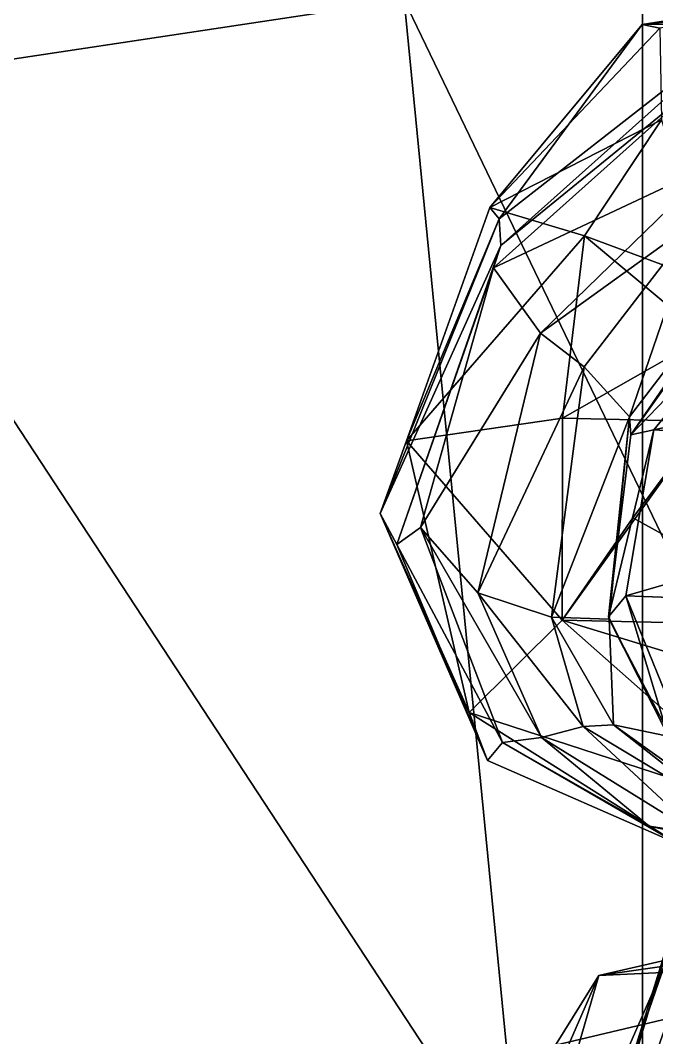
# Model space of a CAD drawing. Header units: metres. Extents: x -8 to 76, y -116 to 59.
# Drawn here: x 19.46 to 26.03, y -60.15 to -49.63 of the extents above; entities that cross this region are included whole.
import ezdxf

# ---------------------------------------------------------------- set-up
doc = ezdxf.new("R2010")
doc.units = ezdxf.units.M

msp = doc.modelspace()

# ---------------------------------------------------------------- linework, layer by layer
at = {"layer": 'jaw_lower_half'}
for points in [[(26.349, -58.517, -20.083), (24.234, -65.335, -17.611), (26.35, -59.388, -15.112)], [(24.419, -65.027, -22.482), (24.234, -65.335, -17.611), (26.349, -58.517, -20.083)], [(27.416, -59.823, -25.824), (24.419, -65.027, -22.482), (26.349, -58.517, -20.083)], [(24.234, -65.335, -17.611), (25.046, -66.46, -13.622), (26.35, -59.388, -15.112)], [(25.046, -66.46, -13.622), (28.789, -59.512, -11.382), (26.35, -59.388, -15.112)], [(28.789, -59.512, -11.382), (25.046, -66.46, -13.622), (28.244, -68.788, -12.072)], [(25.418, -66.1, -29.073), (24.419, -65.027, -22.482), (27.416, -59.823, -25.824)], [(30.809, -61.861, -34.023), (25.418, -66.1, -29.073), (27.416, -59.823, -25.824)]]:
    msp.add_3dface(points, dxfattribs=at)
at = {"layer": 'jaw_upper_half'}
for points in [[(20.988, -42.629, 22.641), (17.153, -50.37, 25.994), (14.085, -43.798, 25.925)], [(23.422, -49.425, 19.401), (17.153, -50.37, 25.994), (20.988, -42.629, 22.641)], [(25.882, -43.225, 50.958), (0, -45.094, 54.495), (25.882, -77.105, 43.837)], [(34.051, -43.759, 43.418), (25.882, -43.225, 50.958), (35.982, -54.249, 43.817)], [(0, -45.094, 54.495), (0, -80.169, 47.123), (25.882, -77.105, 43.837)], [(29.087, -61.202, 12.499), (23.422, -49.425, 19.401), (26.677, -48.287, 16.488)], [(24.625, -61.764, 14.417), (17.153, -50.37, 25.994), (23.422, -49.425, 19.401)], [(23.422, -49.425, 19.401), (29.087, -61.202, 12.499), (24.625, -61.764, 14.417)], [(24.625, -61.764, 14.417), (19.119, -61.154, 21.91), (17.153, -50.37, 25.994)]]:
    msp.add_3dface(points, dxfattribs=at)
at = {"layer": 'jaw_upper_half', "invisible_edges": 1}
for points in [[(36.967, -69.162, 40.212), (25.882, -43.225, 50.958), (25.882, -77.105, 43.837)], [(25.882, -43.225, 50.958), (36.967, -69.162, 40.212), (35.982, -54.249, 43.817)]]:
    msp.add_3dface(points, dxfattribs=at)
at = {"layer": 'teeth_upper_half'}
for points in [[(29.098, -49.164, 5.68), (26.06, -49.713, 4.717), (25.879, -49.676, 5.74)], [(29.959, -49.27, 6.154), (29.098, -49.164, 5.68), (25.879, -49.676, 5.74)], [(29.959, -49.27, 6.154), (25.879, -49.676, 5.74), (26.976, -49.673, 7.125)], [(24.304, -51.567, 4.178), (24.401, -51.686, 4.784), (25.879, -49.676, 5.74)], [(26.06, -49.713, 4.717), (24.304, -51.567, 4.178), (25.879, -49.676, 5.74)], [(26.06, -49.713, 4.717), (26.078, -50.663, 4.211), (24.304, -51.567, 4.178)], [(26.976, -49.673, 7.125), (24.401, -51.686, 4.784), (24.419, -51.961, 6.831)], [(24.401, -51.686, 4.784), (26.976, -49.673, 7.125), (25.879, -49.676, 5.74)], [(26.976, -49.673, 7.125), (24.419, -51.961, 6.831), (26.464, -50.292, 8.23)], [(26.464, -50.292, 8.23), (24.419, -51.961, 6.831), (24.343, -52.191, 8.385)], [(26.631, -51.118, 10.892), (26.464, -50.292, 8.23), (24.343, -52.191, 8.385)], [(26.078, -50.663, 4.211), (25.284, -51.862, 3.455), (24.304, -51.567, 4.178)], [(26.078, -50.663, 4.211), (26.581, -52.344, 4.249), (25.284, -51.862, 3.455)], [(26.631, -51.118, 10.892), (24.343, -52.191, 8.385), (24.83, -52.867, 11.418)], [(26.631, -51.118, 10.892), (24.83, -52.867, 11.418), (26.445, -51.703, 13.124)], [(24.304, -51.567, 4.178), (25.284, -51.862, 3.455), (23.444, -53.978, 4.357)], [(23.444, -53.978, 4.357), (24.401, -51.686, 4.784), (24.304, -51.567, 4.178)], [(23.444, -53.978, 4.357), (23.174, -54.731, 5.441), (24.401, -51.686, 4.784)], [(23.174, -54.731, 5.441), (24.419, -51.961, 6.831), (24.401, -51.686, 4.784)], [(24.83, -52.867, 11.418), (25.28, -53.215, 12.891), (26.445, -51.703, 13.124)], [(25.28, -53.215, 12.891), (25.75, -53.732, 15.441), (26.445, -51.703, 13.124)], [(26.445, -51.703, 13.124), (25.75, -53.732, 15.441), (27.143, -51.908, 15.611)], [(25.284, -51.862, 3.455), (25.055, -53.744, 3.923), (23.444, -53.978, 4.357)], [(25.284, -51.862, 3.455), (26.532, -52.904, 4.301), (25.055, -53.744, 3.923)], [(25.284, -51.862, 3.455), (26.581, -52.344, 4.249), (26.532, -52.904, 4.301)], [(25.75, -53.732, 15.441), (25.762, -53.919, 16.365), (27.143, -51.908, 15.611)], [(27.143, -51.908, 15.611), (25.762, -53.919, 16.365), (27.123, -52.007, 16.412)], [(23.174, -54.731, 5.441), (23.346, -55.052, 6.961), (24.419, -51.961, 6.831)], [(23.346, -55.052, 6.961), (24.343, -52.191, 8.385), (24.419, -51.961, 6.831)], [(25.762, -53.919, 16.365), (27.048, -52.586, 18.418), (27.123, -52.007, 16.412)], [(23.346, -55.052, 6.961), (23.59, -54.874, 8.802), (24.343, -52.191, 8.385)], [(23.59, -54.874, 8.802), (24.83, -52.867, 11.418), (24.343, -52.191, 8.385)], [(25.762, -53.919, 16.365), (25.998, -53.867, 18.448), (27.048, -52.586, 18.418)], [(27.048, -52.586, 18.418), (25.998, -53.867, 18.448), (29.96, -53.003, 18.553)], [(23.59, -54.874, 8.802), (24.182, -55.55, 11.275), (24.83, -52.867, 11.418)], [(24.182, -55.55, 11.275), (25.28, -53.215, 12.891), (24.83, -52.867, 11.418)], [(26.532, -52.904, 4.301), (26.525, -53.779, 4.442), (25.055, -53.744, 3.923)], [(29.96, -53.003, 18.553), (25.998, -53.867, 18.448), (30.67, -54.15, 18.623)], [(24.182, -55.55, 11.275), (24.943, -55.801, 13.356), (25.28, -53.215, 12.891)], [(24.943, -55.801, 13.356), (25.75, -53.732, 15.441), (25.28, -53.215, 12.891)], [(25.055, -53.744, 3.923), (25.054, -55.834, 3.483), (23.444, -53.978, 4.357)], [(24.943, -55.801, 13.356), (25.54, -55.824, 16.015), (25.75, -53.732, 15.441)], [(25.055, -53.744, 3.923), (26.525, -53.779, 4.442), (25.054, -55.834, 3.483)], [(25.054, -55.834, 3.483), (26.525, -53.779, 4.442), (25.784, -54.777, 3.729)], [(25.75, -53.732, 15.441), (25.54, -55.824, 16.015), (25.532, -55.799, 16.455)], [(25.75, -53.732, 15.441), (25.532, -55.799, 16.455), (25.762, -53.919, 16.365)], [(26.525, -53.779, 4.442), (27.81, -55.896, 4.812), (25.784, -54.777, 3.729)], [(25.532, -55.799, 16.455), (25.998, -53.867, 18.448), (25.762, -53.919, 16.365)], [(25.532, -55.799, 16.455), (25.712, -55.581, 18.537), (25.998, -53.867, 18.448)], [(25.998, -53.867, 18.448), (25.712, -55.581, 18.537), (30.67, -54.15, 18.623)], [(24.092, -56.788, 4.256), (23.174, -54.731, 5.441), (23.444, -53.978, 4.357)], [(23.444, -53.978, 4.357), (25.054, -55.834, 3.483), (24.092, -56.788, 4.256)], [(30.67, -54.15, 18.623), (25.712, -55.581, 18.537), (30.692, -55.767, 18.788)], [(24.092, -56.788, 4.256), (24.282, -57.284, 5.351), (23.174, -54.731, 5.441)], [(24.282, -57.284, 5.351), (23.346, -55.052, 6.961), (23.174, -54.731, 5.441)], [(25.784, -54.777, 3.729), (27.81, -55.896, 4.812), (25.054, -55.834, 3.483)], [(24.437, -57.097, 7.158), (23.59, -54.874, 8.802), (23.346, -55.052, 6.961)], [(24.437, -57.097, 7.158), (24.839, -57.046, 9.167), (23.59, -54.874, 8.802)], [(24.839, -57.046, 9.167), (24.182, -55.55, 11.275), (23.59, -54.874, 8.802)], [(24.282, -57.284, 5.351), (24.437, -57.097, 7.158), (23.346, -55.052, 6.961)], [(24.839, -57.046, 9.167), (25.27, -56.933, 11.705), (24.182, -55.55, 11.275)], [(24.182, -55.55, 11.275), (25.27, -56.933, 11.705), (24.943, -55.801, 13.356)], [(26.145, -57.021, 16.46), (25.712, -55.581, 18.537), (25.532, -55.799, 16.455)], [(26.145, -57.021, 16.46), (26.194, -56.768, 18.532), (25.712, -55.581, 18.537)], [(25.712, -55.581, 18.537), (26.194, -56.768, 18.532), (30.692, -55.767, 18.788)], [(25.27, -56.933, 11.705), (25.583, -56.914, 13.612), (24.943, -55.801, 13.356)], [(25.583, -56.914, 13.612), (25.54, -55.824, 16.015), (24.943, -55.801, 13.356)], [(25.54, -55.824, 16.015), (26.145, -57.021, 16.46), (25.532, -55.799, 16.455)], [(25.54, -55.824, 16.015), (26.175, -57.04, 16.362), (26.145, -57.021, 16.46)], [(25.583, -56.914, 13.612), (26.175, -57.04, 16.362), (25.54, -55.824, 16.015)], [(25.054, -55.834, 3.483), (27.318, -57.839, 4.631), (24.092, -56.788, 4.256)], [(25.054, -55.834, 3.483), (27.81, -55.896, 4.812), (27.696, -56.638, 4.629)], [(25.054, -55.834, 3.483), (27.696, -56.638, 4.629), (27.318, -57.839, 4.631)], [(26.247, -58.145, 5.756), (24.282, -57.284, 5.351), (24.092, -56.788, 4.256)], [(27.318, -57.839, 4.631), (26.247, -58.145, 5.756), (24.092, -56.788, 4.256)], [(26.506, -58.079, 8.669), (25.27, -56.933, 11.705), (24.839, -57.046, 9.167)], [(26.704, -57.798, 11.376), (25.583, -56.914, 13.612), (25.27, -56.933, 11.705)], [(26.704, -57.798, 11.376), (25.27, -56.933, 11.705), (26.506, -58.079, 8.669)], [(26.704, -57.798, 11.376), (26.622, -57.659, 13.123), (25.583, -56.914, 13.612)], [(26.622, -57.659, 13.123), (26.175, -57.04, 16.362), (25.583, -56.914, 13.612)], [(25.953, -57.963, 7.386), (24.839, -57.046, 9.167), (24.437, -57.097, 7.158)], [(26.506, -58.079, 8.669), (24.839, -57.046, 9.167), (25.953, -57.963, 7.386)], [(26.247, -58.145, 5.756), (24.437, -57.097, 7.158), (24.282, -57.284, 5.351)], [(26.247, -58.145, 5.756), (25.953, -57.963, 7.386), (24.437, -57.097, 7.158)], [(29.597, -58.521, 7.35), (25.953, -57.963, 7.386), (29.059, -58.515, 4.897)], [(29.059, -58.515, 4.897), (25.953, -57.963, 7.386), (26.247, -58.145, 5.756)], [(29.597, -58.521, 7.35), (26.506, -58.079, 8.669), (25.953, -57.963, 7.386)], [(29.088, -58.666, 3.817), (25.433, -59.507, 3.619), (26.105, -59.41, 5.072)], [(29.088, -58.666, 3.817), (28.666, -59.355, 3.438), (25.433, -59.507, 3.619)], [(28.666, -59.355, 3.438), (24.984, -60.225, 2.979), (25.433, -59.507, 3.619)], [(28.666, -59.355, 3.438), (27.898, -61.409, 3.562), (24.984, -60.225, 2.979)], [(25.433, -59.507, 3.619), (23.711, -63.457, 5.427), (24.201, -63.754, 6.547)], [(24.984, -60.225, 2.979), (23.711, -63.457, 5.427), (25.433, -59.507, 3.619)], [(25.433, -59.507, 3.619), (24.201, -63.754, 6.547), (26.105, -59.41, 5.072)], [(26.105, -59.41, 5.072), (24.201, -63.754, 6.547), (24.594, -63.777, 7.522)], [(26.105, -59.41, 5.072), (24.594, -63.777, 7.522), (26.898, -60.623, 7.35)]]:
    msp.add_3dface(points, dxfattribs=at)

doc.saveas('drawing.dxf')
